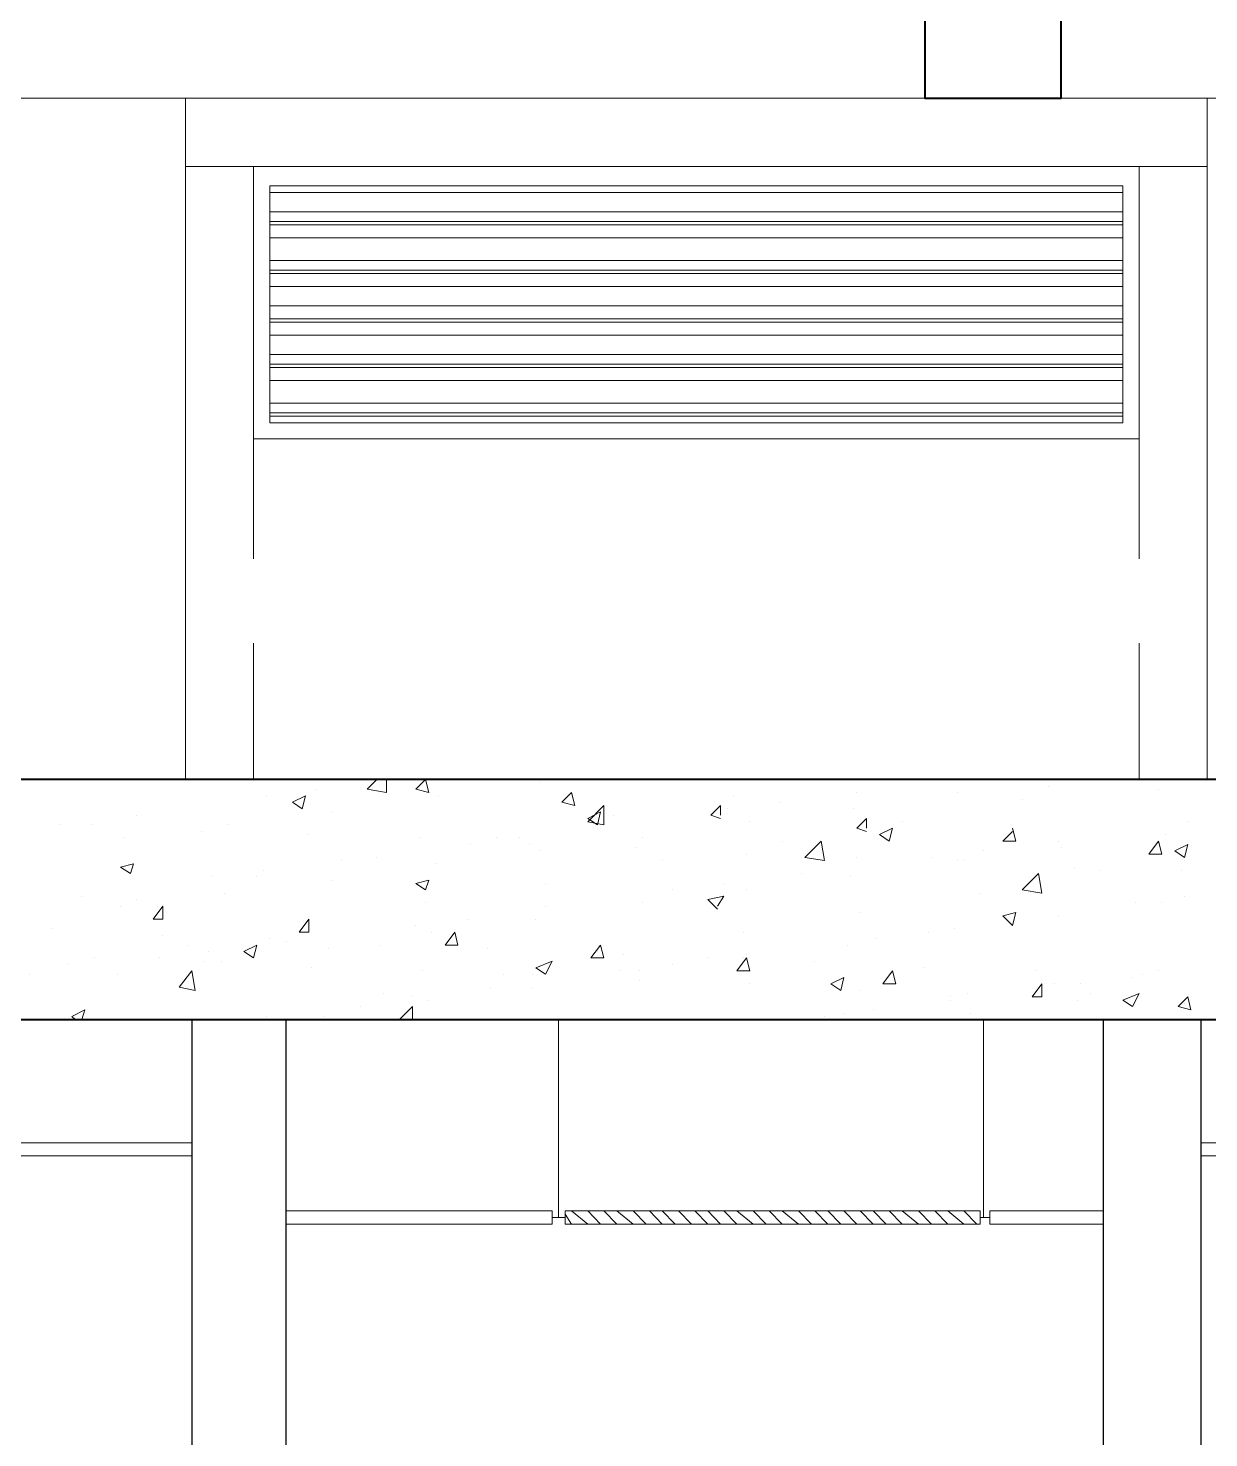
# Model space of a CAD drawing. Header units: millimetres. Extents: x 182 to 575, y -105 to 95.
# Drawn here: x 285.411 to 287.144, y 85.745 to 87.814 of the extents above; entities that cross this region are included whole.
import ezdxf

# ---------------------------------------------------------------- set-up
doc = ezdxf.new("R2010")
doc.units = ezdxf.units.MM
doc.header["$MEASUREMENT"] = 0
doc.layers.add('PDF_Geometry', color=7, linetype='Continuous')

msp = doc.modelspace()

# ---------------------------------------------------------------- linework, layer by layer
at = {"layer": 'PDF_Geometry', "lineweight": 40}
msp.add_lwpolyline([(286.9278, 89.611), (286.9278, 90.1586), (286.7278, 90.1586), (286.7278, 89.611), (282.5802, 89.611), (282.5802, 89.8586), (282.3802, 89.8586), (282.3802, 87.711), (282.5802, 87.711), (282.5802, 88.211), (286.7278, 88.211), (286.7278, 87.711), (286.9278, 87.711), (286.9278, 88.211), (291.0802, 88.211), (291.0802, 87.711), (291.2802, 87.711), (291.2802, 89.8586), (291.0802, 89.8586), (291.0802, 89.611)], close=True, dxfattribs=at)
at = {"layer": 'PDF_Geometry', "lineweight": 20}
for points in [[(282.6802, 87.711), (286.7278, 87.711)], [(285.6421, 86.711), (285.6421, 87.711), (287.1421, 87.711), (287.1421, 86.711)], [(286.9278, 87.711), (290.9802, 87.711)], [(287.1421, 87.611), (285.6421, 87.611)]]:
    msp.add_lwpolyline(points, dxfattribs=at)
for points in [[(285.7421, 87.611), (287.0421, 87.611), (287.0421, 87.211), (285.7421, 87.211)], [(285.7659, 87.5824), (287.0183, 87.5824), (287.0183, 87.2348), (285.7659, 87.2348)]]:
    msp.add_lwpolyline(points, close=True, dxfattribs=at)
at = {"layer": 'PDF_Geometry', "lineweight": 13}
for points in [[(285.7421, 87.411), (285.7421, 87.611)], [(287.0421, 87.611), (287.0421, 87.411)], [(285.7659, 87.5729), (287.0183, 87.5729)], [(285.7659, 87.5443), (287.0183, 87.5443)], [(285.7659, 87.5301), (287.0183, 87.5301)], [(287.0183, 87.5253), (285.7659, 87.5253), (287.0183, 87.5253)], [(285.7659, 87.5062), (287.0183, 87.5062)], [(285.7659, 87.4729), (287.0183, 87.4729)], [(285.7659, 87.4586), (287.0183, 87.4586)], [(287.0183, 87.4539), (285.7659, 87.4539), (287.0183, 87.4539)], [(285.7659, 87.4348), (287.0183, 87.4348)], [(285.7659, 87.4062), (287.0183, 87.4062)], [(285.7659, 87.3872), (287.0183, 87.3872)], [(287.0183, 87.3824), (285.7659, 87.3824), (287.0183, 87.3824)], [(285.7659, 87.3634), (287.0183, 87.3634)], [(285.7659, 87.3348), (287.0183, 87.3348)], [(285.7659, 87.3205), (287.0183, 87.3205)], [(287.0183, 87.3158), (285.7659, 87.3158), (287.0183, 87.3158)], [(285.7659, 87.2967), (287.0183, 87.2967)], [(285.7421, 87.0348), (285.7421, 87.2824)], [(287.0421, 87.2824), (287.0421, 87.0348)], [(285.7659, 87.2634), (287.0183, 87.2634)], [(285.7659, 87.2491), (287.0183, 87.2491)], [(287.0183, 87.2443), (285.7659, 87.2443), (287.0183, 87.2443)], [(285.7421, 86.711), (285.7421, 86.911)], [(287.0421, 86.911), (287.0421, 86.711)], [(280.704, 86.3586), (293.1516, 86.3586)], [(286.1897, 86.0681), (286.1897, 86.3586)], [(286.8135, 86.3586), (286.8135, 86.0681), (286.8135, 86.2586)], [(284.1373, 86.1777), (285.6516, 86.1777)], [(287.1326, 86.1777), (288.6469, 86.1777)], [(284.1373, 86.1586), (285.6516, 86.1586)], [(287.1326, 86.1586), (288.6469, 86.1586)], [(285.7897, 86.0777), (286.1802, 86.0777), (286.1802, 86.0586), (285.7897, 86.0586)], [(286.1802, 86.0586), (286.1802, 86.0777)], [(286.1993, 86.0586), (286.1993, 86.0777)], [(286.2326, 86.0586), (286.2088, 86.0777)], [(286.2516, 86.0586), (286.2326, 86.0777)], [(286.2754, 86.0586), (286.2564, 86.0777)], [(286.2993, 86.0586), (286.2754, 86.0777)], [(286.3183, 86.0586), (286.2993, 86.0777)], [(286.3421, 86.0586), (286.3231, 86.0777)], [(286.3612, 86.0586), (286.3421, 86.0777)], [(286.385, 86.0586), (286.3659, 86.0777)], [(286.4088, 86.0586), (286.3897, 86.0777)], [(286.4278, 86.0586), (286.4088, 86.0777)], [(286.4516, 86.0586), (286.4326, 86.0777)], [(286.4754, 86.0586), (286.4516, 86.0777)], [(286.4945, 86.0586), (286.4754, 86.0777)], [(286.5183, 86.0586), (286.4992, 86.0777)], [(286.5421, 86.0586), (286.5183, 86.0777)], [(286.5612, 86.0586), (286.5421, 86.0777)], [(286.585, 86.0586), (286.5659, 86.0777)], [(286.604, 86.0586), (286.585, 86.0777)], [(286.6278, 86.0586), (286.6088, 86.0777)], [(286.6516, 86.0586), (286.6326, 86.0777)], [(286.6707, 86.0586), (286.6516, 86.0777)], [(286.6945, 86.0586), (286.6754, 86.0777)], [(286.7183, 86.0586), (286.6945, 86.0777)], [(286.7373, 86.0586), (286.7183, 86.0777)], [(286.7612, 86.0586), (286.7421, 86.0777)], [(286.785, 86.0586), (286.7612, 86.0777)], [(286.804, 86.0586), (286.785, 86.0777)], [(286.9897, 86.0586), (286.8231, 86.0586), (286.8231, 86.0777), (286.9897, 86.0777)], [(286.1993, 86.0681), (286.1802, 86.0681)], [(286.2088, 86.0586), (286.1993, 86.0729)]]:
    msp.add_lwpolyline(points, dxfattribs=at)
at = {"layer": 'PDF_Geometry', "lineweight": 40}
for points in [[(292.9516, 86.3586), (293.404, 86.3586), (293.404, 86.711), (280.6802, 86.711), (280.304, 86.711), (280.304, 86.3586), (280.6802, 86.3586), (280.7516, 86.3586)], [(281.4802, 86.3586), (292.2278, 86.3586)]]:
    msp.add_lwpolyline(points, dxfattribs=at)
at = {"layer": 'PDF_Geometry', "lineweight": 0}
for points in [[(285.8326, 86.6967), (285.8326, 86.6967)], [(285.9373, 86.711), (285.9373, 86.692), (285.9088, 86.6967), (285.9231, 86.711)], [(286.1612, 86.7062), (286.1612, 86.7062)], [(286.7469, 86.711), (286.7469, 86.711)], [(286.9088, 86.7015), (286.9088, 86.7015)], [(287.0707, 86.6967), (287.0707, 86.6967)], [(285.7612, 86.6872), (285.7612, 86.6872)], [(286.0135, 86.6872), (286.0135, 86.6872)], [(286.4469, 86.6872), (286.4469, 86.6872)], [(286.5135, 86.6777), (286.5135, 86.6777)], [(286.6278, 86.692), (286.6278, 86.692)], [(286.7754, 86.692), (286.7754, 86.692)], [(286.8707, 86.6824), (286.8707, 86.6824)], [(285.5707, 86.6586), (285.5707, 86.6586)], [(285.8564, 86.6634), (285.8564, 86.6634)], [(286.2707, 86.6586), (286.2707, 86.6586)], [(286.4278, 86.6539), (286.4135, 86.6586), (286.4278, 86.6729), (286.4278, 86.6586)], [(286.4373, 86.6682), (286.4373, 86.6682)], [(286.6231, 86.6682), (286.6231, 86.6682)], [(286.6421, 86.6348), (286.6278, 86.6396), (286.6421, 86.6539), (286.6421, 86.6396)], [(285.4564, 86.6443), (285.4564, 86.6443)], [(285.504, 86.6443), (285.504, 86.6443)], [(285.6659, 86.6348), (285.6659, 86.6348)], [(285.704, 86.6443), (285.704, 86.6443)], [(286.2469, 86.6396), (286.2469, 86.6396)], [(286.4707, 86.6491), (286.4707, 86.6491)], [(286.6945, 86.6491), (286.6945, 86.6491)], [(286.8564, 86.6396), (286.8612, 86.6205), (286.8421, 86.6205), (286.8564, 86.6348)], [(287.1135, 86.6491), (287.1135, 86.6491)], [(285.5516, 86.6253), (285.5516, 86.6253)], [(285.8231, 86.6301), (285.8231, 86.6301)], [(285.985, 86.6253), (285.985, 86.6253)], [(286.0612, 86.6158), (286.0612, 86.6158)], [(286.0992, 86.6253), (286.0992, 86.6253)], [(286.1326, 86.6253), (286.1326, 86.6253)], [(286.1469, 86.6158), (286.1469, 86.6158)], [(286.304, 86.611), (286.304, 86.611)], [(286.3135, 86.6253), (286.3135, 86.6253)], [(286.5183, 86.6205), (286.5183, 86.6205)], [(286.9231, 86.6205), (286.9231, 86.6205)], [(286.9278, 86.611), (286.9278, 86.611)], [(287.0802, 86.6301), (287.0802, 86.6301)], [(285.8707, 86.592), (285.8707, 86.592)], [(285.9231, 86.5967), (285.9231, 86.5967)], [(286.1612, 86.6062), (286.1612, 86.6062)], [(286.3421, 86.592), (286.3421, 86.592)], [(286.4659, 86.6015), (286.4659, 86.6015)], [(286.6278, 86.5967), (286.6278, 86.5967)], [(286.7373, 86.5967), (286.7373, 86.5967)], [(286.7754, 86.592), (286.7754, 86.592)], [(286.785, 86.592), (286.785, 86.592)], [(286.8135, 86.6062), (286.8135, 86.6062)], [(285.7564, 86.5777), (285.7564, 86.5777)], [(286.0088, 86.5872), (286.0088, 86.5872)], [(286.5469, 86.5729), (286.5469, 86.5729)], [(286.9469, 86.5824), (286.9469, 86.5824)], [(286.985, 86.5777), (286.985, 86.5777)], [(287.104, 86.5777), (287.104, 86.5777)], [(285.6802, 86.5682), (285.6802, 86.5682)], [(285.7469, 86.5682), (285.7469, 86.5682)], [(285.8564, 86.5634), (285.8564, 86.5634)], [(286.1707, 86.5586), (286.1707, 86.5586)], [(286.3564, 86.5491), (286.3564, 86.5491)], [(286.4326, 86.5586), (286.4326, 86.5586)], [(286.4659, 86.5491), (286.4659, 86.5491)], [(286.6183, 86.5682), (286.6183, 86.5682)], [(285.4897, 86.5396), (285.4897, 86.5396)], [(285.5707, 86.5348), (285.5707, 86.5348)], [(285.6992, 86.5443), (285.6992, 86.5443)], [(285.9945, 86.5301), (285.9945, 86.5301)], [(286.3135, 86.5301), (286.3135, 86.5301)], [(286.4231, 86.5205), (286.4088, 86.5348), (286.4326, 86.5396), (286.4231, 86.5253)], [(286.8088, 86.5443), (286.8088, 86.5443)], [(287.0373, 86.5301), (287.0373, 86.5301)], [(287.0754, 86.5301), (287.0754, 86.5301)], [(287.1088, 86.5396), (287.1088, 86.5396)], [(285.5469, 86.5253), (285.5469, 86.5253)], [(286.1707, 86.5253), (286.1707, 86.5253)], [(286.6326, 86.5158), (286.6326, 86.5158)], [(286.9231, 86.511), (286.9231, 86.511)], [(285.4469, 86.492), (285.4469, 86.492)], [(285.8183, 86.5015), (285.8183, 86.5015)], [(285.9802, 86.4967), (285.9802, 86.4967)], [(286.004, 86.4872), (286.004, 86.4872)], [(286.0564, 86.5062), (286.0564, 86.5062)], [(286.1564, 86.5062), (286.1564, 86.5062)], [(286.4612, 86.4872), (286.4612, 86.4872)], [(286.7326, 86.4872), (286.7326, 86.4872)], [(286.7707, 86.492), (286.7707, 86.492)], [(286.8469, 86.5062), (286.8469, 86.5062)], [(285.6088, 86.4824), (285.6088, 86.4824)], [(285.6469, 86.4681), (285.6469, 86.4681)], [(285.7659, 86.4777), (285.7659, 86.4777)], [(285.7897, 86.4729), (285.7897, 86.4729)], [(285.9278, 86.4681), (285.9278, 86.4681)], [(286.6135, 86.4681), (286.6135, 86.4681)], [(286.6564, 86.4777), (286.6564, 86.4777)], [(285.5088, 86.4491), (285.5088, 86.4491)], [(285.604, 86.4491), (285.604, 86.4491)], [(285.6754, 86.4586), (285.6754, 86.4586)], [(285.8516, 86.4634), (285.8516, 86.4634)], [(286.085, 86.4634), (286.085, 86.4634)], [(286.2469, 86.4586), (286.2469, 86.4586)], [(286.285, 86.4539), (286.285, 86.4539)], [(286.4088, 86.4491), (286.4088, 86.4491)], [(286.4612, 86.4491), (286.4612, 86.4491)], [(286.4659, 86.4539), (286.4659, 86.4539)], [(285.4135, 86.4253), (285.4135, 86.4253)], [(285.4707, 86.4396), (285.4707, 86.4396)], [(285.5421, 86.4253), (285.5421, 86.4253)], [(285.6707, 86.4443), (285.6707, 86.4443)], [(285.6945, 86.4443), (285.6945, 86.4443)], [(285.8278, 86.4348), (285.8278, 86.4348)], [(285.9897, 86.4301), (285.9897, 86.4301)], [(286.1088, 86.4253), (286.1088, 86.4253)], [(286.1516, 86.4253), (286.1516, 86.4253)], [(286.2802, 86.4301), (286.2802, 86.4301)], [(286.3088, 86.4301), (286.3088, 86.4301)], [(286.3564, 86.4396), (286.3564, 86.4396)], [(286.5659, 86.4443), (286.5659, 86.4443)], [(286.7278, 86.4348), (286.7278, 86.4348)], [(286.8897, 86.4301), (286.8897, 86.4301)], [(287.0469, 86.4253), (287.0469, 86.4253)], [(287.0707, 86.4301), (287.0707, 86.4301)], [(286.0897, 86.4062), (286.0897, 86.4062)], [(286.1516, 86.4062), (286.1516, 86.4062)], [(286.3088, 86.4158), (286.3088, 86.4158)], [(286.4707, 86.411), (286.4707, 86.411)], [(286.9183, 86.411), (286.9183, 86.411)], [(286.9564, 86.411), (286.9564, 86.411)], [(287.0326, 86.4205), (287.0326, 86.4205)], [(285.9326, 86.3967), (285.9326, 86.3967)], [(285.9754, 86.392), (285.9754, 86.392)], [(285.9992, 86.3872), (285.9992, 86.3872)], [(286.6326, 86.4015), (286.6326, 86.4015)], [(286.7659, 86.392), (286.7659, 86.392)], [(286.7659, 86.3872), (286.7659, 86.3872)], [(286.7897, 86.3967), (286.7897, 86.3967)], [(286.9516, 86.3872), (286.9516, 86.3872)], [(286.9707, 86.3967), (286.9707, 86.3967)], [(285.4802, 86.3586), (285.4754, 86.3634), (285.4945, 86.3729), (285.4897, 86.3586)], [(285.7612, 86.3634), (285.7612, 86.3634)], [(285.8469, 86.3634), (285.8469, 86.3634)], [(285.8993, 86.3777), (285.8993, 86.3777)], [(285.9564, 86.3586), (285.9754, 86.3777), (285.9754, 86.3586)], [(286.5802, 86.3634), (286.5802, 86.3634)], [(286.6088, 86.3681), (286.6088, 86.3681)], [(286.6516, 86.3729), (286.6516, 86.3729)], [(286.7945, 86.3681), (286.7945, 86.3681)], [(287.1088, 86.3824), (287.1088, 86.3824)]]:
    msp.add_lwpolyline(points, dxfattribs=at)
for points in [[(285.9945, 86.711), (285.9992, 86.692), (285.9802, 86.6967)], [(285.8183, 86.6872), (285.8135, 86.6682), (285.7993, 86.6777)], [(286.2088, 86.692), (286.2135, 86.6729), (286.1945, 86.6777)], [(286.2564, 86.6443), (286.2326, 86.6491), (286.2564, 86.6729)], [(286.2516, 86.6634), (286.2469, 86.6443), (286.2326, 86.6539)], [(286.6802, 86.6396), (286.6754, 86.6205), (286.6612, 86.6301)], [(286.5802, 86.592), (286.5516, 86.5967), (286.5754, 86.6205)], [(287.0707, 86.6205), (287.0754, 86.6015), (287.0564, 86.6015)], [(287.1135, 86.6158), (287.1088, 86.5967), (287.0945, 86.6062)], [(285.5659, 86.5872), (285.5612, 86.5729), (285.5469, 86.5824)], [(286.8992, 86.5443), (286.8707, 86.5491), (286.8945, 86.5729)], [(285.9992, 86.5634), (285.9945, 86.5491), (285.9802, 86.5586)], [(285.6088, 86.5253), (285.6088, 86.5062), (285.5945, 86.5062)], [(286.8612, 86.5158), (286.8564, 86.4967), (286.8421, 86.511)], [(285.8231, 86.5062), (285.8231, 86.4872), (285.8088, 86.4872)], [(286.0373, 86.4872), (286.0421, 86.4681), (286.0231, 86.4681)], [(285.7469, 86.4681), (285.7421, 86.4491), (285.7278, 86.4586)], [(286.2516, 86.4681), (286.2564, 86.4491), (286.2373, 86.4491)], [(286.4659, 86.4491), (286.4707, 86.4301), (286.4516, 86.4301)], [(285.6564, 86.4015), (285.6326, 86.4062), (285.6516, 86.4301)], [(286.1802, 86.4443), (286.1707, 86.4253), (286.1564, 86.4348)], [(286.6802, 86.4301), (286.685, 86.411), (286.6659, 86.411)], [(286.6088, 86.4205), (286.604, 86.4015), (286.5897, 86.411)], [(286.8992, 86.411), (286.8992, 86.392), (286.885, 86.392)], [(287.0421, 86.3967), (287.0326, 86.3777), (287.0183, 86.3872)], [(287.1135, 86.392), (287.1183, 86.3729), (287.0993, 86.3777)]]:
    msp.add_lwpolyline(points, close=True, dxfattribs=at)
at = {"layer": 'PDF_Geometry', "lineweight": 25}
msp.add_lwpolyline([(285.7897, 86.3586), (285.6516, 86.3586), (285.6516, 85.6872), (285.7897, 85.6872)], close=True, dxfattribs=at)
msp.add_lwpolyline([(286.9897, 85.6777), (286.9897, 86.3586), (287.1326, 86.3586), (287.1326, 85.6777)], dxfattribs=at)
at = {"layer": 'PDF_Geometry', "lineweight": 13}
for points in [[(286.8088, 86.0777), (286.1993, 86.0777), (286.1993, 86.0586), (286.8088, 86.0586)], [(286.8088, 86.0777), (286.8088, 86.0586)], [(286.8231, 86.0777), (286.8231, 86.0586)], [(286.8231, 86.0681), (286.8088, 86.0681)]]:
    msp.add_lwpolyline(points, close=True, dxfattribs=at)

doc.saveas('drawing.dxf')
